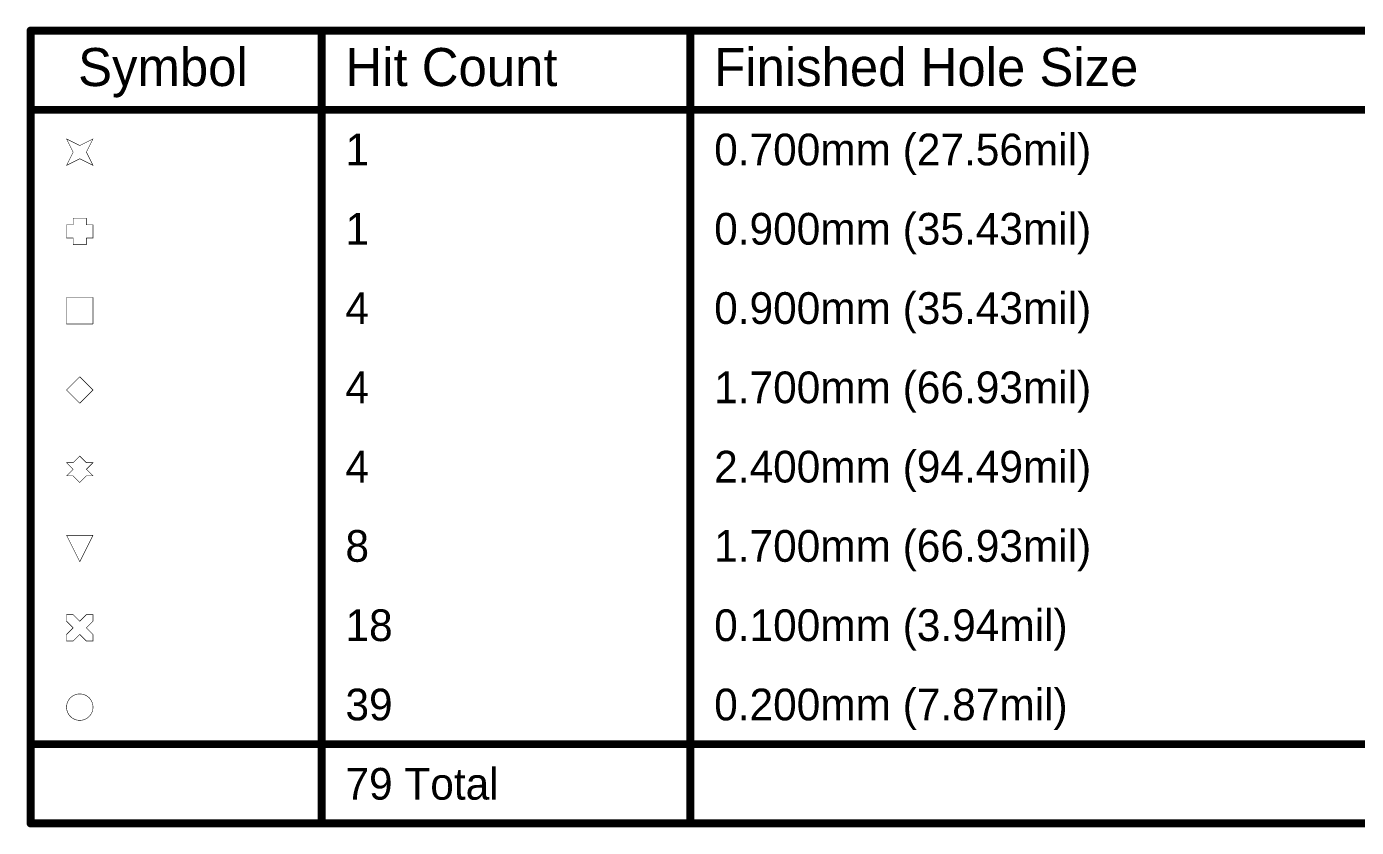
# Model space of a CAD drawing. Header units: millimetres. Extents: x 80 to 196, y 80 to 246.
# Drawn here: x 79.8 to 143.8, y 125.8 to 164.3 of the extents above; entities that cross this region are included whole.
import ezdxf

# ---------------------------------------------------------------- set-up
doc = ezdxf.new("R2010")
doc.units = ezdxf.units.MM
doc.layers.add('DrillDrawing', color=1, linetype='Continuous')

msp = doc.modelspace()

# ---------------------------------------------------------------- linework, layer by layer
at = {"layer": 'DrillDrawing'}
for points, const_width in [([(80.04, 164.102), (178.566, 164.102)], 0.381), ([(80.04, 126.002), (80.04, 164.102)], 0.381), ([(94.033, 126.002), (94.033, 164.102)], 0.381), ([(111.757, 126.002), (111.757, 164.102)], 0.381), ([(80.04, 160.292), (178.566, 160.292)], 0.381), ([(81.771, 158.895), (82.406, 158.578)], 0.0254), ([(81.771, 158.895), (82.088, 158.26)], 0.0254), ([(82.406, 158.578), (83.041, 158.895)], 0.0254), ([(82.723, 158.26), (83.041, 158.895)], 0.0254), ([(81.771, 157.625), (82.088, 158.26)], 0.0254), ([(81.771, 157.625), (82.406, 157.943)], 0.0254), ([(82.406, 157.943), (83.041, 157.625)], 0.0254), ([(82.723, 158.26), (83.041, 157.625)], 0.0254), ([(81.771, 154.133), (81.771, 154.768)], 0.0254), ([(81.771, 154.768), (82.088, 154.768)], 0.0254), ([(82.088, 154.768), (82.088, 155.085)], 0.0254), ([(82.088, 155.085), (82.723, 155.085)], 0.0254), ([(82.723, 154.768), (82.723, 155.085)], 0.0254), ([(82.723, 154.768), (83.041, 154.768)], 0.0254), ([(83.041, 154.133), (83.041, 154.768)], 0.0254), ([(81.771, 154.133), (82.088, 154.133)], 0.0254), ([(82.088, 153.815), (82.088, 154.133)], 0.0254), ([(82.723, 154.133), (83.041, 154.133)], 0.0254), ([(82.723, 153.815), (82.723, 154.133)], 0.0254), ([(82.088, 153.815), (82.723, 153.815)], 0.0254), ([(81.771, 151.275), (83.041, 151.275)], 0.0254), ([(81.771, 150.005), (81.771, 151.275)], 0.0254), ([(83.041, 150.005), (83.041, 151.275)], 0.0254), ([(81.771, 150.005), (83.041, 150.005)], 0.0254), ([(81.771, 146.83), (82.406, 147.465)], 0.0254), ([(82.406, 147.465), (83.041, 146.83)], 0.0254), ([(81.771, 146.83), (82.406, 146.195)], 0.0254), ([(82.406, 146.195), (83.041, 146.83)], 0.0254), ([(81.771, 143.338), (82.088, 143.02)], 0.0254), ([(81.771, 143.338), (82.088, 143.338)], 0.0254), ([(82.088, 143.338), (82.406, 143.655)], 0.0254), ([(82.406, 143.655), (82.723, 143.338)], 0.0254), ([(82.723, 143.338), (83.041, 143.338)], 0.0254), ([(82.723, 143.02), (83.041, 143.338)], 0.0254), ([(81.771, 142.703), (82.088, 143.02)], 0.0254), ([(81.771, 142.703), (82.088, 142.703)], 0.0254), ([(82.088, 142.703), (82.406, 142.385)], 0.0254), ([(82.406, 142.385), (82.723, 142.703)], 0.0254), ([(82.723, 143.02), (83.041, 142.703)], 0.0254), ([(82.723, 142.703), (83.041, 142.703)], 0.0254), ([(81.771, 139.845), (83.041, 139.845)], 0.0254), ([(81.771, 139.845), (82.406, 138.575)], 0.0254), ([(82.406, 138.575), (83.041, 139.845)], 0.0254), ([(81.771, 135.718), (81.771, 136.035)], 0.0254), ([(81.771, 136.035), (82.088, 136.035)], 0.0254), ([(81.771, 135.718), (82.088, 135.4)], 0.0254), ([(82.088, 136.035), (82.406, 135.718)], 0.0254), ([(82.406, 135.718), (82.723, 136.035)], 0.0254), ([(82.723, 136.035), (83.041, 136.035)], 0.0254), ([(82.723, 135.4), (83.041, 135.718)], 0.0254), ([(83.041, 135.718), (83.041, 136.035)], 0.0254), ([(81.771, 135.083), (82.088, 135.4)], 0.0254), ([(81.771, 134.765), (81.771, 135.083)], 0.0254), ([(82.088, 134.765), (82.406, 135.083)], 0.0254), ([(82.406, 135.083), (82.723, 134.765)], 0.0254), ([(82.723, 135.4), (83.041, 135.083)], 0.0254), ([(83.041, 134.765), (83.041, 135.083)], 0.0254), ([(81.771, 134.765), (82.088, 134.765)], 0.0254), ([(82.723, 134.765), (83.041, 134.765)], 0.0254), ([(80.04, 129.812), (178.566, 129.812)], 0.381), ([(80.04, 126.002), (178.566, 126.002)], 0.381)]:
    msp.add_lwpolyline(points, dxfattribs=dict(at, const_width=const_width))
for points, const_width in [([(79.945, 164.102, 1), (80.136, 164.102, 1)], 0.191), ([(79.945, 164.102, 1), (80.136, 164.102, 1)], 0.191), ([(93.937, 164.102, 1), (94.128, 164.102, 1)], 0.191), ([(111.662, 164.102, 1), (111.852, 164.102, 1)], 0.191), ([(79.945, 160.292, 1), (80.136, 160.292, 1)], 0.191), ([(81.764, 158.895, 1), (81.777, 158.895, 1)], 0.0127), ([(81.764, 158.895, 1), (81.777, 158.895, 1)], 0.0127), ([(82.399, 158.578, 1), (82.412, 158.578, 1)], 0.0127), ([(82.399, 158.578, 1), (82.412, 158.578, 1)], 0.0127), ([(83.034, 158.895, 1), (83.047, 158.895, 1)], 0.0127), ([(83.034, 158.895, 1), (83.047, 158.895, 1)], 0.0127), ([(82.082, 158.26, 1), (82.095, 158.26, 1)], 0.0127), ([(82.082, 158.26, 1), (82.095, 158.26, 1)], 0.0127), ([(82.399, 157.943, 1), (82.412, 157.943, 1)], 0.0127), ([(82.399, 157.943, 1), (82.412, 157.943, 1)], 0.0127), ([(82.717, 158.26, 1), (82.73, 158.26, 1)], 0.0127), ([(82.717, 158.26, 1), (82.73, 158.26, 1)], 0.0127), ([(81.764, 157.625, 1), (81.777, 157.625, 1)], 0.0127), ([(81.764, 157.625, 1), (81.777, 157.625, 1)], 0.0127), ([(83.034, 157.625, 1), (83.047, 157.625, 1)], 0.0127), ([(83.034, 157.625, 1), (83.047, 157.625, 1)], 0.0127), ([(81.764, 154.768, 1), (81.777, 154.768, 1)], 0.0127), ([(81.764, 154.768, 1), (81.777, 154.768, 1)], 0.0127), ([(82.082, 155.085, 1), (82.095, 155.085, 1)], 0.0127), ([(82.082, 155.085, 1), (82.095, 155.085, 1)], 0.0127), ([(82.082, 154.768, 1), (82.095, 154.768, 1)], 0.0127), ([(82.082, 154.768, 1), (82.095, 154.768, 1)], 0.0127), ([(82.717, 155.085, 1), (82.73, 155.085, 1)], 0.0127), ([(82.717, 155.085, 1), (82.73, 155.085, 1)], 0.0127), ([(82.717, 154.768, 1), (82.73, 154.768, 1)], 0.0127), ([(82.717, 154.768, 1), (82.73, 154.768, 1)], 0.0127), ([(83.034, 154.768, 1), (83.047, 154.768, 1)], 0.0127), ([(83.034, 154.768, 1), (83.047, 154.768, 1)], 0.0127), ([(81.764, 154.133, 1), (81.777, 154.133, 1)], 0.0127), ([(81.764, 154.133, 1), (81.777, 154.133, 1)], 0.0127), ([(82.082, 154.133, 1), (82.095, 154.133, 1)], 0.0127), ([(82.082, 154.133, 1), (82.095, 154.133, 1)], 0.0127), ([(82.717, 154.133, 1), (82.73, 154.133, 1)], 0.0127), ([(82.717, 154.133, 1), (82.73, 154.133, 1)], 0.0127), ([(83.034, 154.133, 1), (83.047, 154.133, 1)], 0.0127), ([(83.034, 154.133, 1), (83.047, 154.133, 1)], 0.0127), ([(82.082, 153.815, 1), (82.095, 153.815, 1)], 0.0127), ([(82.082, 153.815, 1), (82.095, 153.815, 1)], 0.0127), ([(82.717, 153.815, 1), (82.73, 153.815, 1)], 0.0127), ([(82.717, 153.815, 1), (82.73, 153.815, 1)], 0.0127), ([(81.764, 151.275, 1), (81.777, 151.275, 1)], 0.0127), ([(81.764, 151.275, 1), (81.777, 151.275, 1)], 0.0127), ([(83.034, 151.275, 1), (83.047, 151.275, 1)], 0.0127), ([(83.034, 151.275, 1), (83.047, 151.275, 1)], 0.0127), ([(81.764, 150.005, 1), (81.777, 150.005, 1)], 0.0127), ([(81.764, 150.005, 1), (81.777, 150.005, 1)], 0.0127), ([(83.034, 150.005, 1), (83.047, 150.005, 1)], 0.0127), ([(83.034, 150.005, 1), (83.047, 150.005, 1)], 0.0127), ([(82.399, 147.465, 1), (82.412, 147.465, 1)], 0.0127), ([(82.399, 147.465, 1), (82.412, 147.465, 1)], 0.0127), ([(81.764, 146.83, 1), (81.777, 146.83, 1)], 0.0127), ([(81.764, 146.83, 1), (81.777, 146.83, 1)], 0.0127), ([(83.034, 146.83, 1), (83.047, 146.83, 1)], 0.0127), ([(83.034, 146.83, 1), (83.047, 146.83, 1)], 0.0127), ([(82.399, 146.195, 1), (82.412, 146.195, 1)], 0.0127), ([(82.399, 146.195, 1), (82.412, 146.195, 1)], 0.0127), ([(81.764, 143.338, 1), (81.777, 143.338, 1)], 0.0127), ([(81.764, 143.338, 1), (81.777, 143.338, 1)], 0.0127), ([(82.082, 143.338, 1), (82.095, 143.338, 1)], 0.0127), ([(82.082, 143.338, 1), (82.095, 143.338, 1)], 0.0127), ([(82.399, 143.655, 1), (82.412, 143.655, 1)], 0.0127), ([(82.399, 143.655, 1), (82.412, 143.655, 1)], 0.0127), ([(82.717, 143.338, 1), (82.73, 143.338, 1)], 0.0127), ([(82.717, 143.338, 1), (82.73, 143.338, 1)], 0.0127), ([(83.034, 143.338, 1), (83.047, 143.338, 1)], 0.0127), ([(83.034, 143.338, 1), (83.047, 143.338, 1)], 0.0127), ([(81.764, 142.703, 1), (81.777, 142.703, 1)], 0.0127), ([(81.764, 142.703, 1), (81.777, 142.703, 1)], 0.0127), ([(82.082, 143.02, 1), (82.095, 143.02, 1)], 0.0127), ([(82.082, 143.02, 1), (82.095, 143.02, 1)], 0.0127), ([(82.082, 142.703, 1), (82.095, 142.703, 1)], 0.0127), ([(82.082, 142.703, 1), (82.095, 142.703, 1)], 0.0127), ([(82.717, 143.02, 1), (82.73, 143.02, 1)], 0.0127), ([(82.717, 143.02, 1), (82.73, 143.02, 1)], 0.0127), ([(82.717, 142.703, 1), (82.73, 142.703, 1)], 0.0127), ([(82.717, 142.703, 1), (82.73, 142.703, 1)], 0.0127), ([(83.034, 142.703, 1), (83.047, 142.703, 1)], 0.0127), ([(83.034, 142.703, 1), (83.047, 142.703, 1)], 0.0127), ([(82.399, 142.385, 1), (82.412, 142.385, 1)], 0.0127), ([(82.399, 142.385, 1), (82.412, 142.385, 1)], 0.0127), ([(81.764, 139.845, 1), (81.777, 139.845, 1)], 0.0127), ([(81.764, 139.845, 1), (81.777, 139.845, 1)], 0.0127), ([(83.034, 139.845, 1), (83.047, 139.845, 1)], 0.0127), ([(83.034, 139.845, 1), (83.047, 139.845, 1)], 0.0127), ([(82.399, 138.575, 1), (82.412, 138.575, 1)], 0.0127), ([(82.399, 138.575, 1), (82.412, 138.575, 1)], 0.0127), ([(81.764, 136.035, 1), (81.777, 136.035, 1)], 0.0127), ([(81.764, 136.035, 1), (81.777, 136.035, 1)], 0.0127), ([(81.764, 135.718, 1), (81.777, 135.718, 1)], 0.0127), ([(81.764, 135.718, 1), (81.777, 135.718, 1)], 0.0127), ([(82.082, 136.035, 1), (82.095, 136.035, 1)], 0.0127), ([(82.082, 136.035, 1), (82.095, 136.035, 1)], 0.0127), ([(82.399, 135.718, 1), (82.412, 135.718, 1)], 0.0127), ([(82.399, 135.718, 1), (82.412, 135.718, 1)], 0.0127), ([(82.717, 136.035, 1), (82.73, 136.035, 1)], 0.0127), ([(82.717, 136.035, 1), (82.73, 136.035, 1)], 0.0127), ([(83.034, 136.035, 1), (83.047, 136.035, 1)], 0.0127), ([(83.034, 136.035, 1), (83.047, 136.035, 1)], 0.0127), ([(83.034, 135.718, 1), (83.047, 135.718, 1)], 0.0127), ([(83.034, 135.718, 1), (83.047, 135.718, 1)], 0.0127), ([(81.764, 135.083, 1), (81.777, 135.083, 1)], 0.0127), ([(81.764, 135.083, 1), (81.777, 135.083, 1)], 0.0127), ([(82.082, 135.4, 1), (82.095, 135.4, 1)], 0.0127), ([(82.082, 135.4, 1), (82.095, 135.4, 1)], 0.0127), ([(82.399, 135.083, 1), (82.412, 135.083, 1)], 0.0127), ([(82.399, 135.083, 1), (82.412, 135.083, 1)], 0.0127), ([(82.717, 135.4, 1), (82.73, 135.4, 1)], 0.0127), ([(82.717, 135.4, 1), (82.73, 135.4, 1)], 0.0127), ([(83.034, 135.083, 1), (83.047, 135.083, 1)], 0.0127), ([(83.034, 135.083, 1), (83.047, 135.083, 1)], 0.0127), ([(81.764, 134.765, 1), (81.777, 134.765, 1)], 0.0127), ([(81.764, 134.765, 1), (81.777, 134.765, 1)], 0.0127), ([(82.082, 134.765, 1), (82.095, 134.765, 1)], 0.0127), ([(82.082, 134.765, 1), (82.095, 134.765, 1)], 0.0127), ([(82.717, 134.765, 1), (82.73, 134.765, 1)], 0.0127), ([(82.717, 134.765, 1), (82.73, 134.765, 1)], 0.0127), ([(83.034, 134.765, 1), (83.047, 134.765, 1)], 0.0127), ([(83.034, 134.765, 1), (83.047, 134.765, 1)], 0.0127), ([(83.041, 131.59, 1), (81.771, 131.59, 1)], 0.0254), ([(81.764, 131.59, 1), (81.777, 131.59, 1)], 0.0127), ([(83.034, 131.59, 1), (83.047, 131.59, 1)], 0.0127), ([(79.945, 129.812, 1), (80.136, 129.812, 1)], 0.191), ([(79.945, 126.002, 1), (80.136, 126.002, 1)], 0.191), ([(79.945, 126.002, 1), (80.136, 126.002, 1)], 0.191), ([(93.937, 126.002, 1), (94.128, 126.002, 1)], 0.191), ([(111.662, 126.002, 1), (111.852, 126.002, 1)], 0.191)]:
    msp.add_lwpolyline(points, format="xyb", close=True, dxfattribs=dict(at, const_width=const_width))

# ---------------------------------------------------------------- texts
for s, height, p in [('Symbol', 1.8288, (82.326, 161.435)), ('Hit Count', 1.8288, (95.176, 161.435)), ('Finished Hole Size', 1.8288, (112.9, 161.435)), ('0.700mm (27.56mil)', 1.524, (112.9, 157.625)), ('1', 1.524, (95.176, 157.625)), ('1', 1.524, (95.176, 153.815)), ('0.900mm (35.43mil)', 1.524, (112.9, 153.815)), ('4', 1.524, (95.176, 150.005)), ('0.900mm (35.43mil)', 1.524, (112.9, 150.005)), ('4', 1.524, (95.176, 146.195)), ('1.700mm (66.93mil)', 1.524, (112.9, 146.195)), ('4', 1.524, (95.176, 142.385)), ('2.400mm (94.49mil)', 1.524, (112.9, 142.385)), ('8', 1.524, (95.176, 138.575)), ('1.700mm (66.93mil)', 1.524, (112.9, 138.575)), ('18', 1.524, (95.176, 134.765)), ('0.100mm (3.94mil)', 1.524, (112.9, 134.765)), ('39', 1.524, (95.176, 130.955)), ('0.200mm (7.87mil)', 1.524, (112.9, 130.955)), ('79 Total', 1.524, (95.176, 127.145))]:
    msp.add_text(s, height=height, dxfattribs=at).set_placement(p)

doc.saveas('drawing.dxf')
